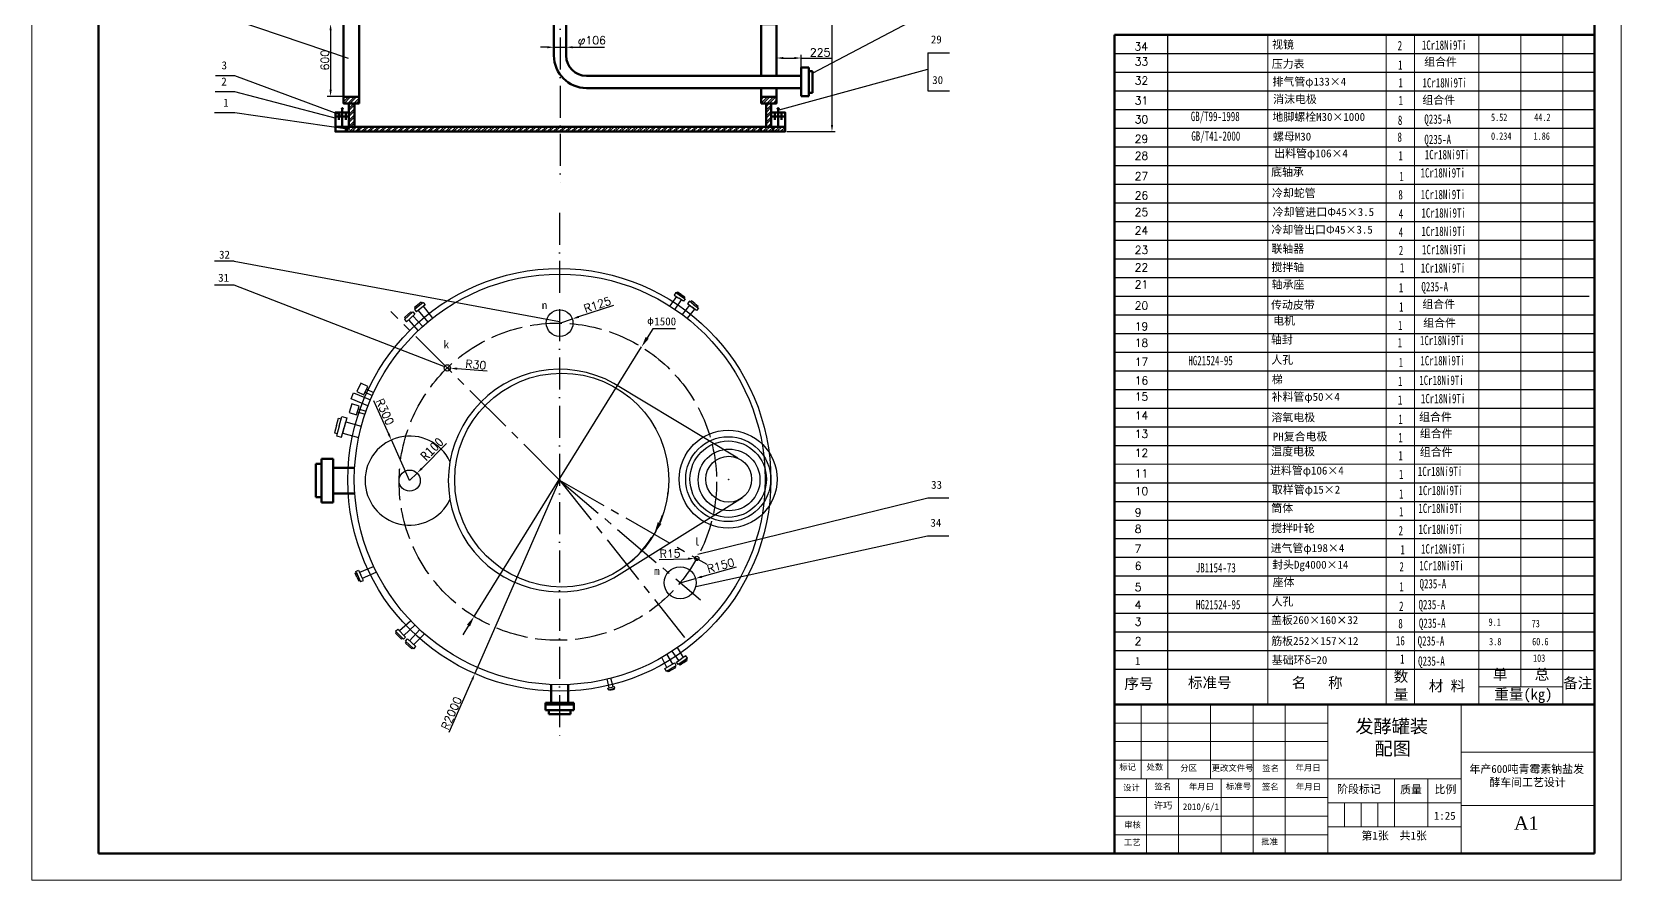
# Model space of a CAD drawing. Header units: millimetres. Extents: x 393 to 989, y 620 to 1461.
# Drawn here: x 393 to 989, y 620 to 938 of the extents above; entities that cross this region are included whole.
import ezdxf

# ---------------------------------------------------------------- set-up
doc = ezdxf.new("R2010")
doc.units = ezdxf.units.MM
for name, pattern in [('ACAD_ISO02W100', [15, 12, -3]), ('ACAD_ISO10W100', [18, 12, -3, 0, -3]), ('CENTER2', [28.575, 19.05, -3.175, 3.175, -3.175])]:
    doc.linetypes.add(name, pattern=pattern)
doc.layers.get('Defpoints').update_dxf_attribs({"color": 1})
for name, color, linetype, lineweight in [('EQ1', 2, 'Continuous', 20), ('FRAME 025', 7, 'Continuous', 50), ('粗实线', 7, 'Continuous', 60), ('细实线', 7, 'Continuous', 20)]:
    doc.layers.add(name, color=color, linetype=linetype, lineweight=lineweight)
doc.layers.add('点划线', color=6, linetype='CENTER2')
doc.styles.get("Standard").update_dxf_attribs({"font": 'txt', "bigfont": 'gbcbig.shx'})
doc.styles.add('样式 1', font='SIMFANG.TTF', dxfattribs={"width": 0.7, "height": 3.5})
doc.dimstyles.new('ISO-25', dxfattribs={"dimtxt": 3, "dimasz": 2.5, "dimexe": 1.25, "dimexo": 0.625, "dimtad": 1, "dimtxsty": 'Standard', "dimcen": 2.5, "dimadec": 0, "dimazin": 0, "dimtfac": 1, "dimtmove": 0, "dimatfit": 3, "dimfxl": 1, "dimarcsym": 0})
pattern_1 = [(45, (6.0166, 824.4987), (-1.122532, 1.122532), []), (45, (6.0166, 825.2924), (-1.122532, 1.122532), [])]

# ---------------------------------------------------------------- blocks, each defined once
blk = doc.blocks.new('*D6')
at = {"layer": 'Defpoints', "color": 0}
for p in [(510.16, 941.07), (505.28, 913.81), (510.3, 913.81)]:
    blk.add_point(p, dxfattribs=at)
at = {"layer": '细实线', "color": 0, "lineweight": -2}
for p, q in [((509.54, 941.07), (504.03, 941.07)), ((505.28, 938.57), (505.28, 916.31)), ((509.67, 913.81), (504.03, 913.81))]:
    blk.add_line(p, q, dxfattribs=at)
at = {"layer": '细实线', "color": 0}
for points in [[(504.86, 938.57), (505.7, 938.57), (505.28, 941.07)], [(504.86, 916.31), (505.7, 916.31), (505.28, 913.81)]]:
    blk.add_solid(points, dxfattribs=at)
at = {"layer": '细实线', "color": 0, "insert": (503.16, 927.44), "char_height": 3, "attachment_point": 5, "rotation": 90}
blk.add_mtext('600', dxfattribs=at)
blk = doc.blocks.new('*D7')
at = {"layer": 'Defpoints', "color": 0}
for p in [(681.72, 928.23), (672.49, 922.56), (681.72, 922.56)]:
    blk.add_point(p, dxfattribs=at)
at = {"layer": '细实线', "color": 0, "lineweight": -2}
for p, q in [((672.49, 923.19), (672.49, 929.48)), ((674.99, 928.23), (679.22, 928.23)), ((681.72, 923.19), (681.72, 929.48)), ((681.72, 928.23), (693.47, 928.23))]:
    blk.add_line(p, q, dxfattribs=at)
at = {"layer": '细实线', "color": 0}
for points in [[(674.99, 928.64), (674.99, 927.81), (672.49, 928.23)], [(679.22, 928.64), (679.22, 927.81), (681.72, 928.23)]]:
    blk.add_solid(points, dxfattribs=at)
at = {"layer": '细实线', "color": 0, "insert": (688.85, 930.35), "char_height": 3, "attachment_point": 5}
blk.add_mtext('225', dxfattribs=at)
blk = doc.blocks.new('*D8')
at = {"layer": 'Defpoints', "color": 0}
for p in [(589.03, 940.05), (593.61, 939.38), (593.61, 932.28)]:
    blk.add_point(p, dxfattribs=at)
at = {"layer": '细实线', "color": 0, "lineweight": -2}
for p, q in [((589.03, 939.43), (589.03, 931.03)), ((593.61, 938.75), (593.61, 931.03)), ((586.53, 932.28), (584.03, 932.28)), ((589.03, 932.28), (593.61, 932.28)), ((596.11, 932.28), (607.95, 932.28))]:
    blk.add_line(p, q, dxfattribs=at)
at = {"layer": '细实线', "color": 0}
for points in [[(586.53, 932.7), (586.53, 931.86), (589.03, 932.28)], [(596.11, 932.7), (596.11, 931.86), (593.61, 932.28)]]:
    blk.add_solid(points, dxfattribs=at)
at = {"layer": '细实线', "color": 0, "insert": (603.28, 934.41), "char_height": 3, "attachment_point": 5}
blk.add_mtext('φ106', dxfattribs=at)
blk = doc.blocks.new('*D9')
at = {"layer": 'Defpoints', "color": 0}
for p in [(667.94, 1425.78), (675.68, 900.62), (693.29, 900.62)]:
    blk.add_point(p, dxfattribs=at)
at = {"layer": '细实线', "color": 0, "lineweight": -2}
for p, q in [((668.56, 1425.78), (694.54, 1425.78)), ((693.29, 1423.28), (693.29, 903.12)), ((676.3, 900.62), (694.54, 900.62))]:
    blk.add_line(p, q, dxfattribs=at)
at = {"layer": '细实线', "color": 0}
for points in [[(692.88, 1423.28), (693.71, 1423.28), (693.29, 1425.78)], [(692.88, 903.12), (693.71, 903.12), (693.29, 900.62)]]:
    blk.add_solid(points, dxfattribs=at)
at = {"layer": '细实线', "color": 0, "insert": (691.17, 1163.2), "char_height": 3, "attachment_point": 5, "rotation": 90}
blk.add_mtext('13000', dxfattribs=at)
blk = doc.blocks.new('*D28')
at = {"layer": 'Defpoints', "color": 0}
for p in [(534.93, 769.67), (537.72, 772.48)]:
    blk.add_point(p, dxfattribs=at)
at = {"layer": '细实线', "color": 0, "lineweight": -2}
for p, q in [((548.8, 783.61), (539.48, 774.25)), ((534.93, 769.67), (537.72, 772.48))]:
    blk.add_line(p, q, dxfattribs=at)
at = {"layer": '细实线', "color": 0}
blk.add_solid([(539.19, 774.55), (539.78, 773.96), (537.72, 772.48)], dxfattribs=at)
at = {"layer": '细实线', "color": 0, "lineweight": -3, "insert": (543.31, 781.53), "char_height": 3, "attachment_point": 5, "rotation": 45.1381}
blk.add_mtext('{\\fFangSong_GB2312|b0|i0|c134|p49;\\H1.2x;R100}', dxfattribs=at)
blk = doc.blocks.new('*D29')
at = {"layer": 'Defpoints', "color": 0}
for p in [(591.06, 769.93), (559.37, 697.24)]:
    blk.add_point(p, dxfattribs=at)
at = {"layer": '细实线', "color": 0, "lineweight": -2}
for p, q in [((591.06, 769.93), (559.37, 697.24)), ((549.78, 675.24), (558.37, 694.95))]:
    blk.add_line(p, q, dxfattribs=at)
at = {"layer": '细实线', "color": 0}
blk.add_solid([(557.99, 695.12), (558.75, 694.78), (559.37, 697.24)], dxfattribs=at)
at = {"layer": '细实线', "color": 0, "lineweight": -3, "insert": (550.58, 682.39), "char_height": 3, "attachment_point": 5, "rotation": 66.4443}
blk.add_mtext('R2000', dxfattribs=at)
blk = doc.blocks.new('*D30')
at = {"layer": 'Defpoints', "color": 0}
for p in [(636.37, 731.34), (642.15, 732.94)]:
    blk.add_point(p, dxfattribs=at)
at = {"layer": '点划线', "color": 0, "lineweight": -2}
for p, q in [((657.32, 737.16), (644.55, 733.61)), ((636.37, 731.34), (642.15, 732.94))]:
    blk.add_line(p, q, dxfattribs=at)
at = {"layer": '点划线', "color": 0}
blk.add_solid([(644.44, 734.02), (644.67, 733.21), (642.15, 732.94)], dxfattribs=at)
at = {"layer": '点划线', "color": 0, "insert": (651.57, 737.77), "char_height": 3, "attachment_point": 5, "rotation": 15.54061}
blk.add_mtext('R150', dxfattribs=at)
blk = doc.blocks.new('*D31')
at = {"layer": 'Defpoints', "color": 0}
for p in [(641.78, 740.43), (642.58, 740.46)]:
    blk.add_point(p, dxfattribs=at)
at = {"layer": '点划线', "color": 0, "lineweight": -2}
for p, q in [((628.53, 740.01), (639.28, 740.35)), ((642.58, 740.46), (641.78, 740.43))]:
    blk.add_line(p, q, dxfattribs=at)
at = {"layer": '点划线', "color": 0}
blk.add_solid([(639.26, 740.77), (639.29, 739.94), (641.78, 740.43)], dxfattribs=at)
at = {"layer": '点划线', "color": 0, "insert": (632.59, 742.27), "char_height": 3, "attachment_point": 5, "rotation": 1.80037}
blk.add_mtext('R15', dxfattribs=at)
blk = doc.blocks.new('*D32')
at = {"layer": 'Defpoints', "color": 0}
for p in [(549.05, 811.95), (550.24, 811.85)]:
    blk.add_point(p, dxfattribs=at)
at = {"layer": '点划线', "color": 0, "lineweight": -2}
for p, q in [((549.05, 811.95), (550.24, 811.85)), ((563.94, 810.7), (552.73, 811.64))]:
    blk.add_line(p, q, dxfattribs=at)
at = {"layer": '点划线', "color": 0}
blk.add_solid([(552.77, 812.06), (552.7, 811.23), (550.24, 811.85)], dxfattribs=at)
at = {"layer": '点划线', "color": 0, "insert": (559.76, 813.18), "char_height": 3, "attachment_point": 5, "rotation": 355.1997}
blk.add_mtext('R30', dxfattribs=at)
blk = doc.blocks.new('*D33')
at = {"layer": 'Defpoints', "color": 0}
for p in [(591.18, 828.76), (595.93, 830.33)]:
    blk.add_point(p, dxfattribs=at)
at = {"layer": '点划线', "color": 0, "lineweight": -2}
for p, q in [((611.36, 835.42), (598.3, 831.11)), ((591.18, 828.76), (595.93, 830.33))]:
    blk.add_line(p, q, dxfattribs=at)
at = {"layer": '点划线', "color": 0}
blk.add_solid([(598.17, 831.51), (598.43, 830.71), (595.93, 830.33)], dxfattribs=at)
at = {"layer": '点划线', "color": 0, "insert": (605.35, 835.68), "char_height": 3, "attachment_point": 5, "rotation": 18.2833}
blk.add_mtext('R125', dxfattribs=at)
blk = doc.blocks.new('*D34')
at = {"layer": 'Defpoints', "color": 0}
for p in [(528.06, 784.92), (534.92, 769.67)]:
    blk.add_point(p, dxfattribs=at)
at = {"layer": '点划线', "color": 0, "lineweight": -2}
for p, q in [((521.4, 799.75), (527.04, 787.21)), ((534.92, 769.67), (528.06, 784.92))]:
    blk.add_line(p, q, dxfattribs=at)
at = {"layer": '点划线', "color": 0}
blk.add_solid([(527.42, 787.38), (526.66, 787.03), (528.06, 784.92)], dxfattribs=at)
at = {"layer": '点划线', "color": 0, "insert": (525.64, 795.49), "char_height": 3, "attachment_point": 5, "rotation": 294.20208}
blk.add_mtext('R300', dxfattribs=at)

msp = doc.modelspace()

# ---------------------------------------------------------------- hatches: boundary and pattern name
at = {"layer": '细实线', "lineweight": -3}
h = msp.add_hatch(dxfattribs=at)
h.set_pattern_fill('STEEL', color=0, scale=0.5, style=0)
h.set_pattern_definition(pattern_1)
h.paths.add_polyline_path([(515.937, 913.705), (510.16, 913.705), (510.16, 911.231), (515.937, 911.231)])
h.paths.add_polyline_path([(514.22, 911.231), (512.129, 911.231), (512.129, 902.476), (514.22, 902.476)])
h.paths.add_polyline_path([(515.688, 902.476), (511.031, 902.476), (511.031, 900.618), (512.259, 900.618), (515.688, 900.618)])
h.paths.add_polyline_path([(675.677, 902.476), (515.688, 902.476), (515.688, 900.618), (675.677, 900.618)])
h = msp.add_hatch(dxfattribs=at)
h.set_pattern_fill('STEEL', color=0, scale=0.5, style=0)
h.set_pattern_definition(pattern_1)
h.paths.add_polyline_path([(670.517, 911.231), (668.596, 911.231), (668.596, 902.476), (670.517, 902.476)])
h.paths.add_polyline_path([(672.486, 911.231), (672.486, 913.705), (666.709, 913.705), (666.709, 911.231)])

# ---------------------------------------------------------------- linework, layer by layer
at = {"color": 0}
for centre, radius, start, end in [((590.078, 770.101), 42.03, 349.946808, 353.726153), ((590.127, 770.758), 42.03, 336.531589, 340.200527), ((591.064, 770.097), 40.873, 308.35882, 328.010232)]:
    msp.add_arc(centre, radius, start, end, dxfattribs=at)
msp.add_solid([(629.366, 753.434), (627.995, 754.12), (626.621, 749.664)], dxfattribs=at)
at = {"layer": 'Defpoints', "color": 0, "lineweight": -2}
for p, q in [((591.178, 831.231), (591.178, 831.231)), ((591.178, 831.231), (591.178, 831.231)), ((591.178, 831.231), (591.178, 831.231)), ((654.482, 770.114), (654.555, 770.116)), ((654.482, 770.114), (654.555, 770.116)), ((654.555, 770.116), (654.499, 770.069)), ((654.499, 770.069), (654.628, 770.114)), ((654.555, 770.116), (654.555, 770.116)), ((654.555, 770.116), (654.555, 770.116)), ((654.555, 770.116), (654.555, 770.116)), ((654.555, 770.116), (654.555, 770.116))]:
    msp.add_line(p, q, dxfattribs=at)
for centre, radius in [((591.063, 769.933), 0.24), ((654.555, 770.116), 0.0731), ((654.555, 770.116), 0.0731)]:
    msp.add_circle(centre, radius, dxfattribs=at)
at = {"layer": 'FRAME 025', "color": 7, "linetype": 'ACAD_ISO10W100', "lineweight": -3}
for p, q in [((591.323, 1388.428), (591.323, 881.617)), ((591.178, 870.186), (591.178, 838.904)), ((591.178, 833.954), (591.178, 672.726))]:
    msp.add_line(p, q, dxfattribs=at)
at = {"layer": 'FRAME 025', "color": 7}
for p, q in [((589.031, 946.888), (589.031, 929.145)), ((593.614, 946.888), (593.614, 929.145)), ((684.561, 924.641), (681.724, 924.641)), ((681.724, 924.641), (681.724, 919.27)), ((684.561, 919.27), (684.561, 924.641)), ((601.197, 921.562), (681.724, 921.562)), ((681.724, 922.411), (681.724, 916.13)), ((681.724, 913.9), (681.724, 919.27)), ((685.965, 923.357), (684.561, 923.357)), ((684.561, 923.357), (684.561, 919.27)), ((684.561, 919.27), (684.561, 913.9)), ((684.561, 915.184), (684.561, 919.27)), ((685.965, 919.27), (685.965, 923.357)), ((685.965, 919.27), (685.965, 915.184)), ((601.197, 916.979), (681.724, 916.979)), ((684.561, 913.9), (681.724, 913.9)), ((685.965, 915.184), (684.561, 915.184)), ((507.11, 906.271), (512.129, 906.271)), ((508.422, 907.798), (508.422, 904.984)), ((509.313, 909.601), (510.045, 908.869)), ((510.045, 909.601), (509.313, 908.869)), ((509.679, 909.235), (509.679, 902.476)), ((510.936, 907.798), (510.936, 904.984)), ((514.22, 911.209), (514.22, 902.476)), ((668.596, 911.231), (668.596, 902.476)), ((668.596, 911.231), (670.517, 911.231)), ((670.517, 911.231), (670.517, 902.476)), ((670.517, 911.209), (670.517, 902.476)), ((675.666, 906.271), (670.517, 906.271)), ((671.84, 907.798), (671.84, 904.984)), ((672.731, 909.601), (673.463, 908.869)), ((673.463, 909.601), (672.731, 908.869)), ((673.097, 909.235), (673.097, 902.476)), ((674.354, 907.798), (674.354, 904.984)), ((511.031, 902.476), (511.031, 900.618)), ((515.688, 902.476), (515.688, 900.618)), ((666.596, 902.476), (666.596, 900.618)), ((671.254, 902.476), (671.254, 900.618)), ((538.887, 769.674), (538.887, 769.674))]:
    msp.add_line(p, q, dxfattribs=at)
at = {"layer": 'FRAME 025', "color": 7, "lineweight": 50}
for p, q in [((510.16, 941.001), (510.16, 913.705)), ((515.937, 941.001), (515.937, 913.705)), ((499.77, 769.674), (499.77, 775.923)), ((499.77, 775.923), (501.915, 775.923)), ((501.915, 769.674), (501.915, 777.885)), ((501.915, 777.885), (506.253, 777.885)), ((501.915, 775.923), (501.915, 769.674)), ((506.253, 777.885), (506.253, 769.674)), ((499.77, 769.674), (499.77, 763.426)), ((501.915, 769.674), (501.915, 761.464)), ((501.915, 763.426), (501.915, 769.674)), ((506.253, 761.464), (506.253, 769.674)), ((506.456, 774.476), (514.237, 774.476)), ((499.77, 763.426), (501.915, 763.426)), ((506.456, 764.873), (514.295, 764.873)), ((501.915, 761.464), (506.253, 761.464)), ((588.038, 686.317), (588.038, 693.277)), ((594.319, 686.317), (594.319, 693.277)), ((585.808, 686.317), (591.178, 686.317)), ((585.808, 683.48), (585.808, 686.317)), ((596.549, 686.317), (591.178, 686.317)), ((596.549, 683.48), (596.549, 686.317)), ((591.178, 683.48), (585.808, 683.48)), ((587.091, 682.077), (587.091, 683.48)), ((591.178, 682.077), (587.091, 682.077)), ((591.178, 683.48), (596.549, 683.48)), ((591.178, 682.077), (595.265, 682.077)), ((595.265, 682.077), (595.265, 683.48))]:
    msp.add_line(p, q, dxfattribs=at)
at = {"layer": 'FRAME 025', "color": 7, "lineweight": 30}
for p, q in [((635.386, 840.419), (635.077, 839.961)), ((636.75, 839.513), (635.415, 840.413)), ((539.228, 836.64), (539.583, 836.216)), ((539.971, 836.541), (540.689, 835.685)), ((540.046, 835.083), (543.542, 830.617)), ((634.938, 838.719), (632.429, 835.237)), ((634.686, 840.238), (634.061, 839.311)), ((634.061, 839.311), (635.815, 838.128)), ((636.692, 837.536), (634.382, 833.957)), ((636.434, 839.076), (634.68, 840.259)), ((635.105, 839.955), (636.44, 839.054)), ((637.569, 836.945), (635.815, 838.128)), ((637.775, 838.154), (636.44, 839.054)), ((636.471, 839.039), (638.225, 837.856)), ((636.75, 839.513), (638.084, 838.612)), ((639.865, 835.559), (637.087, 832.039)), ((638.195, 837.871), (637.569, 836.945)), ((638.084, 838.612), (637.775, 838.154)), ((639.86, 836.981), (639.172, 836.1)), ((639.172, 836.1), (640.84, 834.797)), ((641.528, 835.678), (639.86, 836.981)), ((639.865, 835.559), (641.815, 834.035)), ((640.599, 837.105), (640.259, 836.669)), ((641.868, 836.114), (640.599, 837.105)), ((642.507, 833.495), (640.84, 834.797)), ((641.528, 835.678), (643.195, 834.375)), ((641.868, 836.114), (643.137, 835.122)), ((643.137, 835.122), (642.797, 834.687)), ((533.011, 830.844), (533.388, 830.44)), ((533.019, 830.095), (533.781, 829.277)), ((534.555, 829.999), (538.145, 825.9)), ((535.367, 833.04), (535.744, 832.636)), ((536.102, 831.442), (539.889, 827.543)), ((536.114, 832.981), (536.876, 832.163)), ((536.729, 833.821), (537.447, 832.965)), ((538.12, 833.53), (541.745, 829.168)), ((641.784, 833.998), (638.95, 830.613)), ((643.195, 834.375), (642.507, 833.495)), ((658.041, 778.06), (611.535, 806.134)), ((518.221, 802.834), (520.809, 801.544)), ((518.779, 803.954), (521.333, 802.681)), ((507.521, 790.345), (508.267, 793.112)), ((508.267, 793.112), (509.217, 792.856)), ((508.471, 790.089), (509.451, 793.725)), ((509.451, 793.725), (511.372, 793.208)), ((511.372, 793.208), (510.392, 789.571)), ((515.361, 795.412), (518.105, 794.575)), ((515.726, 796.608), (518.519, 795.757)), ((507.521, 790.345), (506.775, 787.577)), ((506.775, 787.577), (507.725, 787.321)), ((508.471, 790.089), (507.491, 786.452)), ((509.412, 785.934), (510.392, 789.571)), ((509.819, 787.444), (510.965, 791.698)), ((509.819, 787.444), (515.73, 785.851)), ((510.965, 791.698), (516.777, 790.131)), ((507.491, 786.452), (509.412, 785.934)), ((514.494, 734.927), (514.997, 735.157)), ((515.162, 733.462), (514.494, 734.927)), ((515.637, 733.664), (514.76, 735.589)), ((514.787, 735.617), (515.804, 736.08)), ((514.997, 735.157), (515.665, 733.692)), ((515.162, 733.462), (515.829, 731.997)), ((515.637, 733.664), (516.514, 731.738)), ((516.332, 732.226), (515.665, 733.692)), ((515.804, 736.08), (516.682, 734.155)), ((516.213, 735.3), (521.386, 737.449)), ((517.559, 732.23), (516.682, 734.155)), ((517.195, 733.029), (522.367, 735.356)), ((515.829, 731.997), (516.332, 732.226)), ((516.542, 731.766), (517.559, 732.23)), ((531.112, 713.366), (535.304, 717.082)), ((532.78, 711.538), (536.913, 715.422)), ((529.608, 712.454), (530.009, 712.835)), ((529.661, 713.201), (530.472, 713.971)), ((531.825, 710.118), (532.226, 710.498)), ((532.574, 710.132), (533.385, 710.901)), ((533.383, 709.477), (534.145, 710.295)), ((534.919, 709.573), (538.689, 713.785)), ((536.466, 708.13), (540.47, 712.165)), ((533.375, 708.728), (533.753, 709.132)), ((535.731, 706.532), (536.108, 706.936)), ((536.478, 706.591), (537.24, 707.409)), ((633.563, 700.787), (631.471, 704.452)), ((635.872, 702.164), (633.399, 705.675)), ((637.626, 703.347), (635.333, 706.984)), ((638.503, 703.939), (636.749, 702.756)), ((639.128, 703.012), (638.503, 703.939)), ((631.397, 699.592), (629.446, 703.253)), ((631.218, 698.143), (630.659, 699.111)), ((631.932, 697.917), (631.656, 698.395)), ((633.327, 698.722), (631.932, 697.917)), ((633.327, 698.722), (634.721, 699.527)), ((634.883, 700.259), (634.324, 701.227)), ((634.721, 699.527), (634.445, 700.006)), ((634.995, 701.572), (636.749, 702.756)), ((635.62, 700.646), (634.995, 701.572)), ((637.374, 701.829), (635.62, 700.646)), ((636.039, 700.928), (637.374, 701.829)), ((636.348, 700.47), (636.039, 700.928)), ((637.683, 701.37), (636.348, 700.47)), ((637.374, 701.829), (639.128, 703.012)), ((638.709, 702.729), (637.374, 701.829)), ((637.683, 701.37), (639.018, 702.271)), ((639.018, 702.271), (638.709, 702.729)), ((609.768, 691.944), (609.038, 695.224)), ((609.432, 691.134), (609.265, 691.784)), ((611.212, 692.287), (610.384, 695.554)), ((610.745, 691.131), (611.68, 691.373)), ((611.68, 691.373), (611.597, 691.694)), ((611.891, 691.77), (611.723, 692.419)), ((609.809, 690.889), (609.726, 691.21)), ((610.745, 691.131), (609.809, 690.889))]:
    msp.add_line(p, q, dxfattribs=at)
at = {"layer": 'FRAME 025', "color": 7, "lineweight": 50}
for points in [[(666.709, 921.562), (666.709, 941.001), (672.486, 941.001), (672.486, 921.562)], [(672.486, 916.979), (672.486, 913.705), (666.709, 913.705), (666.709, 916.979)], [(512.259, 900.618), (507.099, 900.618), (507.099, 907.798), (512.129, 907.798)], [(670.517, 900.618), (675.677, 900.618), (675.677, 907.798), (670.517, 907.798), (670.517, 902.476)]]:
    msp.add_lwpolyline(points, dxfattribs=at)
for points in [[(515.937, 911.231), (510.16, 911.231), (510.16, 913.705), (515.937, 913.705)], [(666.709, 911.231), (672.486, 911.231), (672.486, 913.705), (666.709, 913.705)], [(668.596, 911.231), (670.517, 911.231), (670.517, 902.476), (668.596, 902.476)], [(507.099, 900.618), (675.677, 900.618), (675.677, 902.476), (507.099, 902.476)]]:
    msp.add_lwpolyline(points, close=True, dxfattribs=at)
at = {"layer": 'FRAME 025', "color": 7}
for points in [[(512.129, 902.476), (512.129, 911.209)], [(670.517, 900.618), (512.129, 900.618)]]:
    msp.add_lwpolyline(points, dxfattribs=at)
for points in [[(675.677, 900.618), (507.099, 900.618), (507.099, 900.618), (675.677, 900.618)], [(512.129, 900.618), (670.517, 900.618), (670.517, 900.618), (512.129, 900.618)]]:
    msp.add_lwpolyline(points, close=True, dxfattribs=at)
at = {"layer": 'FRAME 025', "color": 7, "lineweight": 30}
for points in [[(516.672, 806.204), (515.156, 803.162), (517.723, 801.882), (519.239, 804.924)], [(513.275, 798.478), (512.284, 795.227), (515.028, 794.391), (516.019, 797.642)]]:
    msp.add_lwpolyline(points, close=True, dxfattribs=at)
msp.add_lwpolyline([(519.284, 797.76), (512.94, 800.3), (513.854, 802.583), (520.214, 800.037)], dxfattribs=at)
at = {"layer": 'FRAME 025', "color": 0, "lineweight": 30}
msp.add_circle((591.965, 769.861), 40.133, dxfattribs=at)
at = {"layer": 'FRAME 025', "color": 7, "lineweight": 30}
for centre, radius in [((654.367, 770.205), 18.368), ((654.367, 770.205), 15.928), ((654.367, 770.205), 14.332), ((654.57, 770.188), 8.604), ((534.928, 769.674), 3.96)]:
    msp.add_circle(centre, radius, dxfattribs=at)
at = {"layer": 'FRAME 025', "color": 7}
for radius in [12.166, 7.583]:
    msp.add_arc((601.197, 929.145), radius, 180, 270, dxfattribs=at)
at = {"layer": 'FRAME 025', "color": 7, "lineweight": 30}
for centre, radius, start, end in [((591.178, 769.674), 41.757, 60.824194, 299.175806), ((534.915, 769.674), 16.72, 25.269108, 334.730892)]:
    msp.add_arc(centre, radius, start, end, dxfattribs=at)
at = {"layer": '点划线', "color": 0}
for q in [(527.849, 833.147), (646.311, 738.322), (643.944, 724.884), (638.051, 710.844)]:
    msp.add_line((591.167, 769.829), q, dxfattribs=at)
at = {"layer": '粗实线'}
for p, q in [((418.236, 1450.707), (418.236, 629.707)), ((979.236, 629.707), (979.236, 1450.707)), ((799.236, 922.923), (799.236, 936.881)), ((799.298, 936.881), (799.236, 936.881)), ((799.298, 936.881), (978.756, 936.881)), ((799.298, 929.881), (799.236, 929.881)), ((799.236, 629.707), (799.236, 922.923)), ((585.808, 685.707), (596.549, 685.707)), ((799.236, 629.707), (799.236, 685.707)), ((799.236, 685.707), (979.236, 685.707)), ((799.236, 629.707), (799.236, 685.707)), ((418.236, 629.707), (979.236, 629.707))]:
    msp.add_line(p, q, dxfattribs=at)
at = {"layer": '粗实线', "color": 7, "lineweight": -2}
for p, q in [((819.246, 685.707), (819.246, 936.881)), ((799.298, 929.881), (978.756, 929.881)), ((799.298, 922.881), (978.756, 922.881)), ((799.298, 915.881), (978.756, 915.881)), ((799.298, 908.881), (978.756, 908.881)), ((799.298, 901.881), (978.756, 901.881)), ((799.298, 894.881), (978.756, 894.881)), ((799.298, 887.881), (978.756, 887.881)), ((799.298, 880.881), (978.756, 880.881)), ((799.298, 873.881), (978.756, 873.881)), ((799.298, 866.881), (978.756, 866.881)), ((799.298, 859.881), (978.756, 859.881)), ((799.298, 852.881), (978.756, 852.881)), ((799.298, 845.881), (978.756, 845.881)), ((799.236, 838.881), (977.251, 838.881)), ((799.298, 831.881), (978.756, 831.881)), ((799.298, 824.881), (978.756, 824.881)), ((799.298, 817.881), (978.756, 817.881)), ((799.298, 810.881), (978.756, 810.881)), ((799.298, 803.881), (978.756, 803.881)), ((799.298, 796.881), (978.756, 796.881)), ((799.298, 789.881), (978.756, 789.881)), ((799.298, 782.881), (978.756, 782.881)), ((799.298, 768.881), (978.756, 768.881)), ((799.298, 761.881), (978.756, 761.881)), ((799.298, 754.881), (978.756, 754.881)), ((799.298, 747.881), (978.756, 747.881)), ((799.298, 740.881), (978.756, 740.881)), ((799.298, 733.881), (978.756, 733.881)), ((799.298, 726.881), (978.756, 726.881)), ((799.298, 719.881), (978.756, 719.881)), ((799.298, 712.881), (978.756, 712.881)), ((799.298, 705.881), (978.756, 705.881)), ((799.298, 698.881), (978.756, 698.881))]:
    msp.add_line(p, q, dxfattribs=at)
at = {"layer": '细实线'}
for p, q in [((393.236, 1460.707), (393.236, 619.707)), ((989.236, 619.707), (989.236, 1460.707)), ((799.298, 775.881), (978.756, 775.881)), ((809.236, 667.207), (809.236, 685.707)), ((819.236, 667.207), (819.236, 685.707)), ((819.236, 667.207), (819.236, 685.707)), ((819.236, 667.207), (819.236, 685.707)), ((819.236, 667.207), (819.236, 685.707)), ((835.236, 667.207), (835.236, 685.707)), ((851.236, 629.707), (851.236, 685.707)), ((863.236, 629.707), (863.236, 685.707)), ((879.236, 629.707), (879.236, 685.707)), ((929.236, 629.707), (929.236, 685.707)), ((799.236, 678.707), (879.236, 678.707)), ((799.236, 671.707), (879.236, 671.707)), ((929.236, 667.707), (979.236, 667.707)), ((799.236, 664.707), (879.236, 664.707)), ((809.236, 667.207), (809.236, 657.707)), ((819.236, 667.207), (819.236, 659.707)), ((819.236, 667.207), (819.236, 657.707)), ((835.236, 667.207), (835.236, 657.707)), ((799.236, 657.707), (929.236, 657.707)), ((811.236, 629.707), (811.236, 657.707)), ((823.236, 629.707), (823.236, 657.707)), ((839.236, 629.707), (839.236, 657.707)), ((904.236, 639.707), (904.236, 657.707)), ((916.736, 639.707), (916.736, 657.707)), ((799.236, 650.707), (879.236, 650.707)), ((799.236, 643.707), (879.236, 643.707)), ((879.236, 648.707), (929.236, 648.707)), ((885.486, 639.707), (885.486, 648.707)), ((891.736, 639.707), (891.736, 648.707)), ((897.986, 639.707), (897.986, 648.707)), ((929.236, 647.707), (979.236, 647.707)), ((879.236, 639.707), (929.236, 639.707)), ((799.236, 636.707), (879.236, 636.707)), ((393.236, 619.707), (989.236, 619.707))]:
    msp.add_line(p, q, dxfattribs=at)
at = {"layer": '细实线', "color": 0, "lineweight": 25}
for p, q in [((512.031, 928.103), (469.454, 942.428)), ((685.956, 922.57), (729.481, 945.453)), ((729.226, 930.198), (729.226, 915.959)), ((729.226, 930.198), (737.371, 930.198)), ((673.484, 908.84), (729.226, 924.096)), ((469.326, 921.523), (462.137, 921.523)), ((509.102, 906.769), (469.326, 921.523)), ((469.404, 915.512), (461.981, 915.512)), ((507.461, 905.598), (469.404, 915.512)), ((729.226, 915.959), (737.371, 915.959)), ((469.397, 907.688), (461.774, 907.688)), ((512.434, 901.459), (469.397, 907.688)), ((469.098, 851.973), (461.756, 851.973)), ((469.098, 851.973), (591.074, 829.372)), ((469.098, 842.989), (461.756, 842.989)), ((547.716, 812.469), (469.098, 842.989)), ((643.023, 742.062), (729.293, 763.155)), ((729.293, 763.155), (737.136, 763.155)), ((642.192, 729.906), (729.092, 748.892)), ((729.092, 748.892), (737.136, 748.892))]:
    msp.add_line(p, q, dxfattribs=at)
at = {"layer": '细实线', "color": 0, "lineweight": 50}
for p, q in [((672.486, 923.281), (672.486, 936.419)), ((514.237, 774.476), (514.304, 774.476)), ((514.295, 764.873), (514.359, 764.873))]:
    msp.add_line(p, q, dxfattribs=at)
at = {"layer": '细实线', "color": 7}
for p, q in [((856.697, 936.881), (856.697, 685.707)), ((901.147, 936.881), (901.147, 685.707)), ((911.756, 936.881), (911.756, 685.707)), ((935.795, 936.881), (935.795, 685.707)), ((951.621, 936.881), (951.621, 922.739)), ((967.348, 936.881), (967.348, 685.707)), ((951.621, 922.923), (951.621, 692.231)), ((935.795, 692.231), (967.348, 692.231))]:
    msp.add_line(p, q, dxfattribs=at)
at = {"layer": '细实线', "color": 0, "lineweight": 30}
for p, q in [((539.971, 836.541), (536.729, 833.821)), ((539.228, 836.64), (536.761, 834.57)), ((536.761, 834.57), (537.109, 834.14)), ((540.689, 835.685), (537.447, 832.965)), ((535.367, 833.04), (533.011, 830.844)), ((536.114, 832.981), (533.019, 830.095)), ((536.876, 832.163), (533.781, 829.277)), ((611.535, 733.215), (659.778, 763.34)), ((529.608, 712.454), (531.825, 710.118)), ((529.661, 713.201), (532.574, 710.132)), ((530.472, 713.971), (533.385, 710.901)), ((533.383, 709.477), (536.478, 706.591)), ((534.145, 710.295), (537.24, 707.409)), ((533.375, 708.728), (535.731, 706.532)), ((630.659, 699.111), (634.324, 701.227)), ((631.218, 698.143), (634.883, 700.259)), ((609.265, 691.784), (611.723, 692.419)), ((609.432, 691.134), (611.891, 691.77))]:
    msp.add_line(p, q, dxfattribs=at)
at = {"layer": '细实线', "color": 0, "lineweight": -2}
for p, q in [((626.127, 826.652), (624.004, 823.232)), ((634.677, 826.652), (626.127, 826.652)), ((559.111, 718.69), (621.882, 819.813)), ((556.989, 715.27), (554.866, 711.851))]:
    msp.add_line(p, q, dxfattribs=at)
at = {"layer": '细实线', "color": 0, "lineweight": 30}
for centre, radius in [((591.063, 769.933), 79.301), ((591.219, 770.114), 77.039), ((591.178, 828.758), 5), ((549.045, 811.951), 1.2), ((654.708, 769.918), 11.59), ((642.576, 740.456), 0.8), ((636.366, 731.337), 6)]:
    msp.add_circle(centre, radius, dxfattribs=at)
at = {"layer": '细实线', "color": 0, "linetype": 'ACAD_ISO02W100', "lineweight": -2}
msp.add_circle((590.496, 769.251), 59.51, dxfattribs=at)
at = {"layer": '细实线', "color": 0, "lineweight": -2}
for points in [[(623.434, 823.586), (624.574, 822.878), (621.882, 819.813)], [(556.419, 715.624), (557.559, 714.917), (559.111, 718.69)]]:
    msp.add_solid(points, dxfattribs=at)

# ---------------------------------------------------------------- texts
at = {"layer": 'EQ1', "color": 7, "char_height": 3, "width": 16.18305, "attachment_point": 1}
for s, insert in [('{\\fFangSong_GB2312|b0|i0|c134|p49;29}', (730.372, 936.702)), ('34', (806.663, 934.1)), ('{\\fFangSong_GB2312|b0|i0|c134|p49;3}', (464.401, 927.002)), ('33', (806.779, 928.41)), ('{\\fFangSong_GB2312|b0|i0|c134|p49;2}', (464.305, 920.913)), ('{\\fFangSong_GB2312|b0|i0|c134|p49;30}', (730.881, 921.477)), ('32', (806.779, 921.261)), ('{\\fFangSong_GB2312|b0|i0|c134|p49;1}', (465.017, 912.974)), ('31', (806.779, 913.757)), ('30', (806.779, 906.716)), ('29', (806.779, 899.393)), ('28', (806.779, 893.079)), ('27', (806.779, 885.392)), ('26', (806.779, 878.188)), ('25', (806.779, 871.939)), ('24', (806.779, 865.001)), ('{\\fFangSong_GB2312|b0|i0|c134|p49;32}', (463.456, 855.949)), ('23', (806.779, 857.722)), ('{\\fFangSong_GB2312|b0|i0|c134|p49;31}', (463.129, 847.291)), ('22', (806.779, 851.165)), ('21', (806.779, 844.788)), ('20', (806.779, 836.846)), ('19', (806.779, 829.05)), ('18', (806.779, 822.888)), ('17', (806.779, 815.706)), ('16', (806.779, 808.727)), ('15', (806.779, 802.692)), ('14', (806.779, 795.56)), ('13', (806.779, 788.718)), ('12', (806.779, 781.586)), ('{\\fFangSong_GB2312|b0|i0|c134|p49;33}', (730.467, 769.579)), ('11', (806.779, 773.875)), ('10', (806.779, 767.225)), ('9', (806.779, 759.203)), ('{\\fFangSong_GB2312|b0|i0|c134|p49;34}', (730.219, 755.341)), ('8', (806.779, 753.061)), ('7', (806.76, 745.525)), ('6', (806.779, 739.141)), ('5', (806.779, 731.177)), ('4', (806.779, 724.557)), ('3', (806.779, 718.215)), ('2', (806.779, 710.934)), ('{\\fFangSong_GB2312|b0|i0|c134|p49;1}', (806.937, 703.47))]:
    msp.add_mtext(s, dxfattribs=dict(at, insert=insert))
at = {"layer": 'FRAME 025', "color": 7, "char_height": 3, "attachment_point": 1}
for s, insert, width in [('{\\fFangSong_GB2312|b0|i0|c134|p49; n}', (582.432, 837.013), 16.18305), ('{\\fFangSong_GB2312|b0|i0|c134|p49;k}', (547.681, 822.246), 16.18305), ('{\\fFangSong_GB2312|b0|i0|c134|p49;l}', (641.634, 748.3), 7.85891), ('{\\fFangSong_GB2312|b0|i0|c134|p49;m}', (626.597, 737.26), 16.18305)]:
    msp.add_mtext(s, dxfattribs=dict(at, insert=insert, width=width))
at = {"layer": '点划线', "insert": (858.332, 934.784), "char_height": 3, "width": 29.50436, "attachment_point": 1}
msp.add_mtext('{\\fSimSun|b0|i0|c134|p2;\\C0;视镜}', dxfattribs=at)
at = {"layer": '粗实线', "color": 7, "lineweight": -2, "char_height": 3.5, "width": 38.13739, "attachment_point": 1, "style": '样式 1'}
for s, insert in [('1Cr18Ni9Ti', (914.324, 871.886)), ('1Cr18Ni9Ti', (913.769, 823.996)), (' 1Cr18Ni9Ti', (912.257, 816.442))]:
    msp.add_mtext(s, dxfattribs=dict(at, insert=insert))
at = {"layer": '粗实线', "color": 0, "char_height": 2.25, "attachment_point": 1}
for s, insert, width in [('{\\fSimSun|b0|i0|c134|p2;签名}', (854.65, 662.861), 7.31248), ('{\\fSimSun|b0|i0|c134|p2;年月日}', (867.116, 663.057), 12.87059), ('{\\fSimSun|b0|i0|c134|p2;设计}', (802.416, 655.597), 7.46303), ('{\\fSimSun|b0|i0|c134|p2;签名}', (814.204, 655.983), 7.31248), ('{\\fSimSun|b0|i0|c134|p2;年月日}', (827.1, 655.963), 12.87059), ('{\\fSimSun|b0|i0|c134|p2;签名}', (854.524, 655.913), 7.26026), ('{\\fSimSun|b0|i0|c134|p2;年月日}', (867.242, 655.925), 12.87059), ('{\\fSimSun|b0|i0|c134|p2;审核}', (802.85, 641.625), 6.85637), ('{\\fSimSun|b0|i0|c134|p2;工艺}', (802.739, 635.033), 8.97919), ('{\\fSimSun|b0|i0|c134|p2;批准}', (854.241, 635.331), 7.84348)]:
    msp.add_mtext(s, dxfattribs=dict(at, insert=insert, width=width))
at = {"layer": '粗实线', "insert": (918.982, 645.403), "char_height": 3, "width": 12.5, "attachment_point": 1}
msp.add_mtext('{\\fSimSun|b0|i0|c134|p2;1:25}', dxfattribs=at)
at = {"layer": '细实线', "color": 7, "attachment_point": 1, "style": '样式 1'}
for s, insert, char_height, width in [('2', (905.42, 934.655), 3.5, 10.60887), ('1Cr18Ni9Ti', (914.492, 934.834), 3.5, 38.13739), ('1', (905.568, 927.379), 3.5, 10.60887), ('1', (905.716, 920.702), 3.5, 10.60887), ('1Cr18Ni9Ti', (914.715, 920.693), 3.5, 38.13739), ('1', (905.75, 914.049), 3.5, 10.60887), ('GB/T99-1998', (827.839, 908.078), 3.5, 65.25958), ('8', (905.487, 906.645), 3.5, 10.60887), ('Q235-A', (915.411, 907.066), 3.5, 38.13739), ('{\\H0.8x;5.52}', (940.413, 907.389), 3.5, 15.82693), ('{\\H0.8x;44.2}', (956.6, 907.389), 3.5, 15.82693), ('GB/T41-2000', (828.053, 900.718), 3.5, 65.25958), ('8', (905.344, 900.329), 3.5, 10.60887), ('0.234', (940.413, 900.345), 2.8, 18.73958), ('1.86', (956.362, 900.345), 2.8, 15.82693), ('Q235-A', (915.427, 899.455), 3.5, 38.13739), ('1', (905.711, 893.338), 3.5, 10.60887), ('1Cr18Ni9Ti', (915.581, 893.762), 3.5, 38.13739), ('1', (906.025, 885.538), 3.5, 10.60887), ('1Cr18Ni9Ti', (914.006, 886.907), 3.5, 38.13739), ('8', (905.684, 878.713), 3.5, 10.60887), ('1Cr18Ni9Ti', (914.056, 878.781), 3.5, 38.13739), ('4', (905.811, 871.518), 3.5, 10.60887), ('4', (905.804, 864.62), 3.5, 10.60887), ('1Cr18Ni9Ti', (914.316, 864.976), 3.5, 38.13739), ('1Cr18Ni9Ti', (914.524, 858.123), 3.5, 38.13739), ('2', (905.838, 857.771), 3.5, 10.60887), ('1', (906.245, 851.298), 3.5, 10.60887), ('1Cr18Ni9Ti', (914.101, 851.171), 3.5, 38.13739), ('1', (905.851, 843.794), 3.5, 10.60887), ('Q235-A', (914.31, 844.188), 3.5, 38.13739), ('1', (905.948, 836.612), 3.5, 10.60887), ('1', (905.544, 829.673), 3.5, 10.60887), ('1', (905.417, 823.191), 3.5, 10.60887), ('HG21524-95', (826.92, 816.461), 3.5, 65.25958), ('1', (905.783, 815.745), 3.5, 10.60887), ('1', (905.56, 808.707), 3.5, 10.60887), ('1Cr18Ni9Ti', (913.51, 809.074), 3.5, 38.13739), ('1', (905.498, 801.668), 3.5, 10.60887), ('1Cr18Ni9Ti', (914.123, 802.19), 3.5, 38.13739), ('1', (905.66, 794.455), 3.5, 10.60887), ('1', (905.646, 787.577), 3.5, 10.60887), ('1', (905.711, 780.809), 3.5, 10.60887), ('1Cr18Ni9Ti', (912.982, 774.873), 3.5, 38.13739), ('1', (905.9, 773.768), 3.5, 10.60887), ('1', (905.926, 766.403), 3.5, 10.60887), ('1Cr18Ni9Ti', (913.206, 767.717), 3.5, 38.13739), ('1', (905.928, 759.783), 3.5, 10.60887), ('1Cr18Ni9Ti', (913.168, 761.024), 3.5, 38.13739), ('2', (905.735, 752.653), 3.5, 10.60887), ('1Cr18Ni9Ti', (913.226, 753.191), 3.5, 38.13739), ('1', (906.461, 745.524), 3.5, 10.60887), ('1Cr18Ni9Ti', (914.168, 745.806), 3.5, 38.13739), ('2', (906.074, 739.107), 3.5, 10.60887), ('1Cr18Ni9Ti', (913.525, 739.543), 3.5, 38.13739), ('JB1154-73', (829.715, 738.703), 3.5, 65.25958), ('1', (906.026, 731.594), 3.5, 10.60887), ('Q235-A', (913.612, 732.712), 3.5, 38.13739), ('HG21524-95', (829.773, 724.894), 3.5, 65.25958), ('2', (905.938, 724.298), 3.5, 10.60887), ('Q235-A', (913.239, 724.9), 3.5, 38.13739), ('8', (905.657, 717.779), 3.5, 10.60887), ('Q235-A', (913.373, 717.924), 3.5, 38.13739), ('{\\H0.8x;9.1}', (939.499, 717.982), 3.5, 15.82693), ('{\\H0.8x;73}', (955.665, 717.424), 3.5, 15.82693), ('16', (904.75, 711.335), 3.5, 10.60887), ('Q235-A', (912.914, 711.257), 3.5, 38.13739), ('{\\H0.8x;3.8}', (939.707, 710.668), 3.5, 15.82693), ('{\\H0.8x;60.6}', (955.835, 710.663), 3.5, 15.82693), ('1', (906.34, 704.462), 3.5, 10.60887), ('Q235-A', (913.071, 703.686), 3.5, 38.13739), ('{\\H0.8x;103}', (956.174, 704.478), 3.5, 15.82693)]:
    msp.add_mtext(s, dxfattribs=dict(at, insert=insert, char_height=char_height, width=width))
at = {"layer": '细实线', "attachment_point": 1}
for s, insert, char_height, width in [('{\\fSimSun|b0|i0|c134|p2;压力表}', (858.199, 927.522), 3, 32.06174), ('{\\fSimSun|b0|i0|c134|p2;组合件}', (915.351, 928.337), 3, 32.06174), ('{\\fSimSun|b0|i0|c134|p2;排气管φ133×4}', (858.465, 920.874), 3, 32.06174), ('{\\fSimSun|b0|i0|c134|p2;消沫电极}', (858.731, 914.285), 3, 32.06174), ('{\\fSimSun|b0|i0|c134|p2;组合件}', (914.656, 913.989), 3, 32.06174), ('{\\fSimSun|b0|i0|c134|p2;地脚螺栓M30×1000}', (858.465, 907.641), 3, 40.07261), ('{\\fSimSun|b0|i0|c134|p2;螺母M30}', (858.665, 900.262), 3, 32.06174), ('{\\fSimSun|b0|i0|c134|p2;出料管φ106×4}', (859.107, 893.961), 3, 32.06174), ('{\\fSimSun|b0|i0|c134|p2;底轴承}', (857.961, 886.967), 3, 32.06174), ('{\\fSimSun|b0|i0|c134|p2;冷却蛇管}', (858.273, 879.057), 3, 41.46878), ('{\\fSimSun|b0|i0|c134|p2;冷却管进口Φ45×3.5}', (858.542, 871.946), 3, 41.31222), ('{\\fSimSun|b0|i0|c134|p2;冷却管出口Φ45×3.5}', (858.057, 865.331), 3, 39.89145), ('{\\fSimSun|b0|i0|c134|p2;联轴器}', (858.071, 858.183), 3, 32.06174), ('{\\fSimSun|b0|i0|c134|p2;搅拌轴}', (858.095, 851.231), 3, 32.06174), ('{\\fSimSun|b0|i0|c134|p2;轴承座}', (858.149, 844.724), 3, 32.06174), ('{\\fSimSun|b0|i0|c134|p2;传动皮带}', (857.942, 837.11), 3, 32.06174), ('{\\fSimSun|b0|i0|c134|p2;组合件}', (914.663, 837.381), 3, 32.06174), ('{\\fSimSun|b0|i0|c134|p2;电机}', (858.722, 831.16), 3, 32.06174), ('{\\fSimSun|b0|i0|c134|p2;组合件}', (914.984, 830.367), 3, 32.06174), ('{\\fSimSun|b0|i0|c134|p2;轴封}', (857.898, 824.056), 3, 32.06174), ('{\\fSimSun|b0|i0|c134|p2;人孔}', (858.038, 816.502), 3, 32.06174), ('{\\fSimSun|b0|i0|c134|p2;梯}', (858.233, 809.134), 3, 32.06174), ('{\\fSimSun|b0|i0|c134|p2;补料管φ50×4}', (858.142, 802.602), 3, 32.06174), ('{\\fSimSun|b0|i0|c134|p2;溶氧电极}', (858.087, 794.911), 3, 32.06174), ('{\\fSimSun|b0|i0|c134|p2;组合件}', (913.443, 795.078), 3, 32.06174), ('{\\fSimSun|b0|i0|c134|p2;PH复合电极}', (858.586, 787.713), 3, 32.06174), ('{\\fSimSun|b0|i0|c134|p2;组合件}', (913.73, 788.843), 3, 32.06174), ('{\\fSimSun|b0|i0|c134|p2;温度电极}', (858.02, 782.075), 3, 32.06174), ('{\\fSimSun|b0|i0|c134|p2;组合件}', (913.71, 781.909), 3, 32.06174), ('{\\fSimSun|b0|i0|c134|p2;进料管φ106×4}', (857.555, 774.933), 3, 32.06174), ('{\\fSimSun|b0|i0|c134|p2;取样管φ15×2}', (858.258, 767.778), 3, 32.06174), ('{\\fSimSun|b0|i0|c134|p2;筒体}', (858.026, 760.799), 3, 30.73246), ('{\\fSimSun|b0|i0|c134|p2;搅拌叶轮}', (857.977, 753.299), 3, 32.06174), ('{\\fSimSun|b0|i0|c134|p2;进气管φ198×4}', (857.775, 745.866), 3, 32.06174), ('{\\fSimSun|b0|i0|c134|p2;封头Dg4000×14}', (858.34, 739.603), 3, 32.06174), ('{\\fSimSun|b0|i0|c134|p2;座体}', (858.532, 733.05), 3, 32.06174), ('{\\fSimSun|b0|i0|c134|p2;人孔}', (858.142, 725.794), 3, 32.06174), ('{\\fSimSun|b0|i0|c134|p2;盖板260×160×32}', (857.922, 718.818), 3, 39.66027), ('{\\fSimSun|b0|i0|c134|p2;筋板252×157×12}', (858.02, 710.98), 3, 43.12753), ('{\\fSimSun|b0|i0|c134|p2;基础环δ=20}', (858.204, 703.825), 3, 32.06174), ('{\\fSimSun|b0|i0|c134|p2;数\\P量}', (903.933, 698.164), 4, 15.97076), ('{\\fSimSun|b0|i0|c134|p2;单}', (941.113, 698.923), 4, 15.97076), ('{\\fSimSun|b0|i0|c134|p2;总}', (956.817, 698.923), 4, 15.97076), ('{\\fSimSun|b0|i0|c134|p2;序号}', (802.933, 695.499), 4, 15.97076), ('{\\fSimSun|b0|i0|c134|p2;标准号}', (826.788, 695.87), 4, 21.87529), ('{\\fSimSun|b0|i0|c134|p2; 名   称}', (862.973, 695.84), 4, 25.23763), ('{\\fSimSun|b0|i0|c134|p2;材 料}', (917.072, 694.587), 4, 23.17488), ('{\\fSimSun|b0|i0|c134|p2;重量(kg)}', (941.655, 691.498), 4, 23.8962), ('{\\fSimSun|b0|i0|c134|p2;备注}', (967.462, 695.705), 4, 16.59721), ('\\pi17.319;{\\fSimSun|b0|i0|c134|p2;\\P\\pi3.4574;\\H1.6667x;发酵罐装\\P\\pi10.652;配图}', (886.067, 684.992), 3, 34.63753), ('\\pi1.2535;{\\fSimSun|b0|i0|c134|p2;标记}', (799.753, 663.329), 2.25, 8.61949), ('\\pi1.04;{\\fSimSun|b0|i0|c134|p2;处数}', (810.202, 663.336), 2.25, 8.15496), ('{\\fSimSun|b0|i0|c134|p2; 分区}', (822.365, 662.952), 2.25, 14.03892), ('{\\fSimSun|b0|i0|c134|p2;更改文件号}', (835.626, 662.95), 2.25, 15.97076), ('\\pi0.7747;{\\fSimSun|b0|i0|c134|p2;年产600吨青霉素钠盐发\\P\\pi8.2414;酵车间工艺设计}', (931.55, 662.963), 3, 45.98274), ('{\\fSimSun|b0|i0|c134|p2;标准号}', (841.011, 656.063), 2.25, 10.53949), ('{\\fSimSun|b0|i0|c134|p2; 阶段标记}', (880.658, 655.431), 3, 22.81951), ('\\pi1.5711;{\\fSimSun|b0|i0|c134|p2;质量}', (904.757, 655.245), 3, 11.32544), ('\\pi1.6925;{\\fSimSun|b0|i0|c134|p2;比例}', (917.537, 655.331), 3, 10.93491), ('\\pi1.9922;{\\fSimSun|b0|i0|c134|p2;许巧}', (811.932, 649.019), 2.5, 10.72047), ('{\\fSimSun|b0|i0|c134|p2;2010/6/1}', (824.839, 648.553), 2.5, 14.6047), ('{\\fTimes New Roman|b0|i0|c186|p18;     A1}', (939.623, 643.704), 5, 31.13528), ('\\pi9.392;{\\fSimSun|b0|i0|c134|p2;第1张  共1张}', (882.44, 637.946), 3, 44.03393)]:
    msp.add_mtext(s, dxfattribs=dict(at, insert=insert, char_height=char_height, width=width))
at = {"layer": '细实线', "color": 0, "lineweight": -3, "insert": (623.937, 830.848), "char_height": 3, "width": 2.15254, "attachment_point": 1}
msp.add_mtext('Φ', dxfattribs=at)
at = {"layer": '细实线', "color": 0, "lineweight": -2, "insert": (630.762, 829.383), "char_height": 3, "attachment_point": 5}
msp.add_mtext('{\\fFangSong_GB2312|b0|i0|c134|p49;1500}', dxfattribs=at)

# ---------------------------------------------------------------- dimensions: what is measured, and where the dimension line sits
at = {"layer": '点划线', "color": 0}
for center, mpoint, text, picture, middle in [((591.178, 828.758), (595.926, 830.326), 'R125', '*D33', (605.348, 835.677)), ((549.045, 811.951), (550.241, 811.85), 'R30', '*D32', (559.761, 813.183)), ((534.915, 769.674), (528.06, 784.925), 'R300', '*D34', (525.643, 795.487)), ((642.576, 740.456), (641.776, 740.43), 'R15', '*D31', (632.589, 742.268)), ((636.366, 731.337), (642.146, 732.945), 'R150', '*D30', (651.573, 737.772))]:
    dim = msp.add_radius_dim(center=center, mpoint=mpoint, text=text, dimstyle='ISO-25', dxfattribs=at)
    dim.commit()
    dim.dimension.update_dxf_attribs({"geometry": picture, "text_midpoint": middle})
at = {"layer": '细实线'}
for base, p1, p2, text, picture, middle in [((693.293, 900.618), (667.935, 1425.783), (675.677, 900.618), '13000', '*D9', (691.168, 1163.201)), ((505.281, 913.806), (510.164, 941.066), (510.298, 913.806), '600', '*D6', (503.156, 927.436))]:
    dim = msp.add_linear_dim(base=base, p1=p1, p2=p2, angle=90, text=text, dimstyle='ISO-25', dxfattribs=at)
    dim.commit()
    dim.dimension.update_dxf_attribs({"geometry": picture, "text_midpoint": middle})
for base, p1, p2, text, picture, middle in [((593.614, 932.28), (589.031, 940.052), (593.614, 939.379), 'φ106', '*D8', (603.283, 934.405)), ((681.724, 928.227), (672.486, 922.562), (681.724, 922.562), '225', '*D7', (688.849, 930.352))]:
    dim = msp.add_linear_dim(base=base, p1=p1, p2=p2, text=text, dimstyle='ISO-25', dxfattribs=at)
    dim.commit()
    dim.dimension.update_dxf_attribs({"geometry": picture, "text_midpoint": middle})
at = {"layer": '细实线', "color": 0, "lineweight": -3}
dim = msp.add_radius_dim(center=(534.928, 769.674), mpoint=(537.721, 772.481), text='{\\fFangSong_GB2312|b0|i0|c134|p49;\\H1.2x;R100}', dimstyle='ISO-25', dxfattribs=at)
dim.commit()
dim.dimension.update_dxf_attribs({"geometry": '*D28', "text_midpoint": (543.305, 781.53)})
dim = msp.add_radius_dim(center=(591.063, 769.933), mpoint=(559.371, 697.24), text='R2000', dimstyle='ISO-25', dxfattribs=at)
dim.commit()
dim.dimension.update_dxf_attribs({"geometry": '*D29', "text_midpoint": (552.525, 681.538), "dimtype": 164})

doc.saveas('drawing.dxf')
